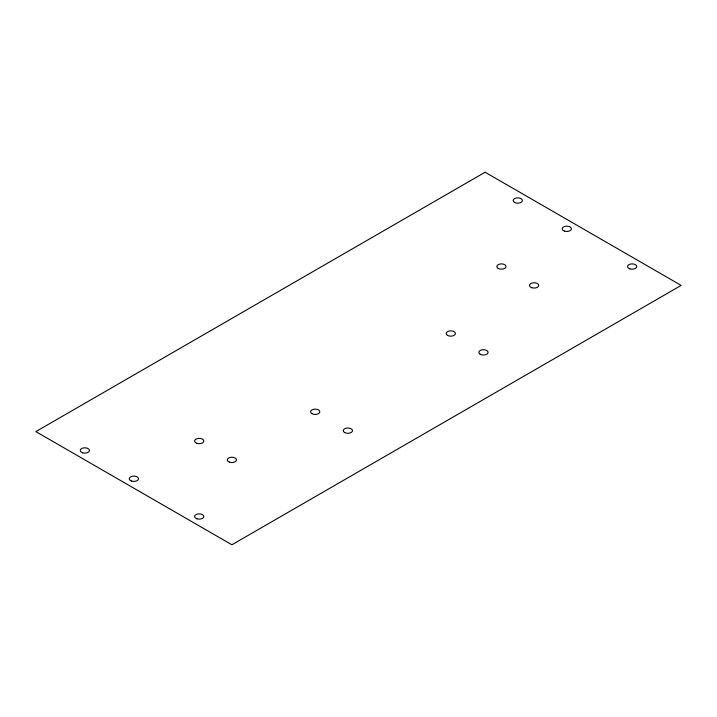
<?xml version="1.0" encoding="UTF-8"?>
<svg xmlns="http://www.w3.org/2000/svg" width="717" height="717" viewBox="0 0 717 717"><rect width="100%" height="100%" fill="white"/><g stroke="black" fill="none" stroke-linecap="round" stroke-linejoin="round"><path stroke-width="1.08" d="M485.113 172.223L35.85 431.598L231.887 544.777L681.15 285.402L485.113 172.223M514.519 202.4A4.625 2.671 0 0 0 522.245 201.208A4.625 2.671 0 0 0 516.59 197.937A4.625 2.671 0 0 0 514.519 202.4M82.554 452.768A4.625 2.671 0 0 0 89.482 450.464A4.625 2.671 0 0 0 82.554 448.152A4.625 2.671 0 0 0 82.554 452.768M196.906 443.339A4.625 2.671 0 0 0 203.834 441.027A4.625 2.671 0 0 0 196.906 438.723A4.625 2.671 0 0 0 196.906 443.339M196.906 518.794A4.625 2.671 0 0 0 203.834 516.482A4.625 2.671 0 0 0 196.906 514.179A4.625 2.671 0 0 0 196.906 518.794M344.617 432.539A4.625 2.671 0 0 0 352.343 431.347A4.625 2.671 0 0 0 346.687 428.076A4.625 2.671 0 0 0 344.617 432.539M480.211 354.252A4.625 2.671 0 0 0 487.936 353.06A4.625 2.671 0 0 0 482.281 349.788A4.625 2.671 0 0 0 480.211 354.252M131.561 481.071A4.625 2.671 0 0 0 138.489 478.759A4.625 2.671 0 0 0 131.561 476.447A4.625 2.671 0 0 0 131.561 481.071M311.94 413.673A4.625 2.671 0 0 0 319.674 412.481A4.625 2.671 0 0 0 314.01 409.21A4.625 2.671 0 0 0 311.94 413.673M447.533 335.395A4.625 2.671 0 0 0 455.268 334.194A4.625 2.671 0 0 0 449.604 330.931A4.625 2.671 0 0 0 447.533 335.395M629.831 268.848A4.625 2.671 0 0 0 636.759 266.536A4.625 2.671 0 0 0 629.831 264.232A4.625 2.671 0 0 0 629.831 268.848M498.181 268.427A4.625 2.671 0 0 0 505.906 267.226A4.625 2.671 0 0 0 500.251 263.964A4.625 2.671 0 0 0 498.181 268.427M564.485 231.125A4.625 2.671 0 0 0 571.413 228.813A4.625 2.671 0 0 0 564.485 226.5A4.625 2.671 0 0 0 564.485 231.125M229.583 462.205A4.625 2.671 0 0 0 236.511 459.893A4.625 2.671 0 0 0 229.583 457.58A4.625 2.671 0 0 0 229.583 462.205M531.808 287.714A4.625 2.671 0 0 0 538.736 285.402A4.625 2.671 0 0 0 531.808 283.09A4.625 2.671 0 0 0 531.808 287.714"/></g></svg>
